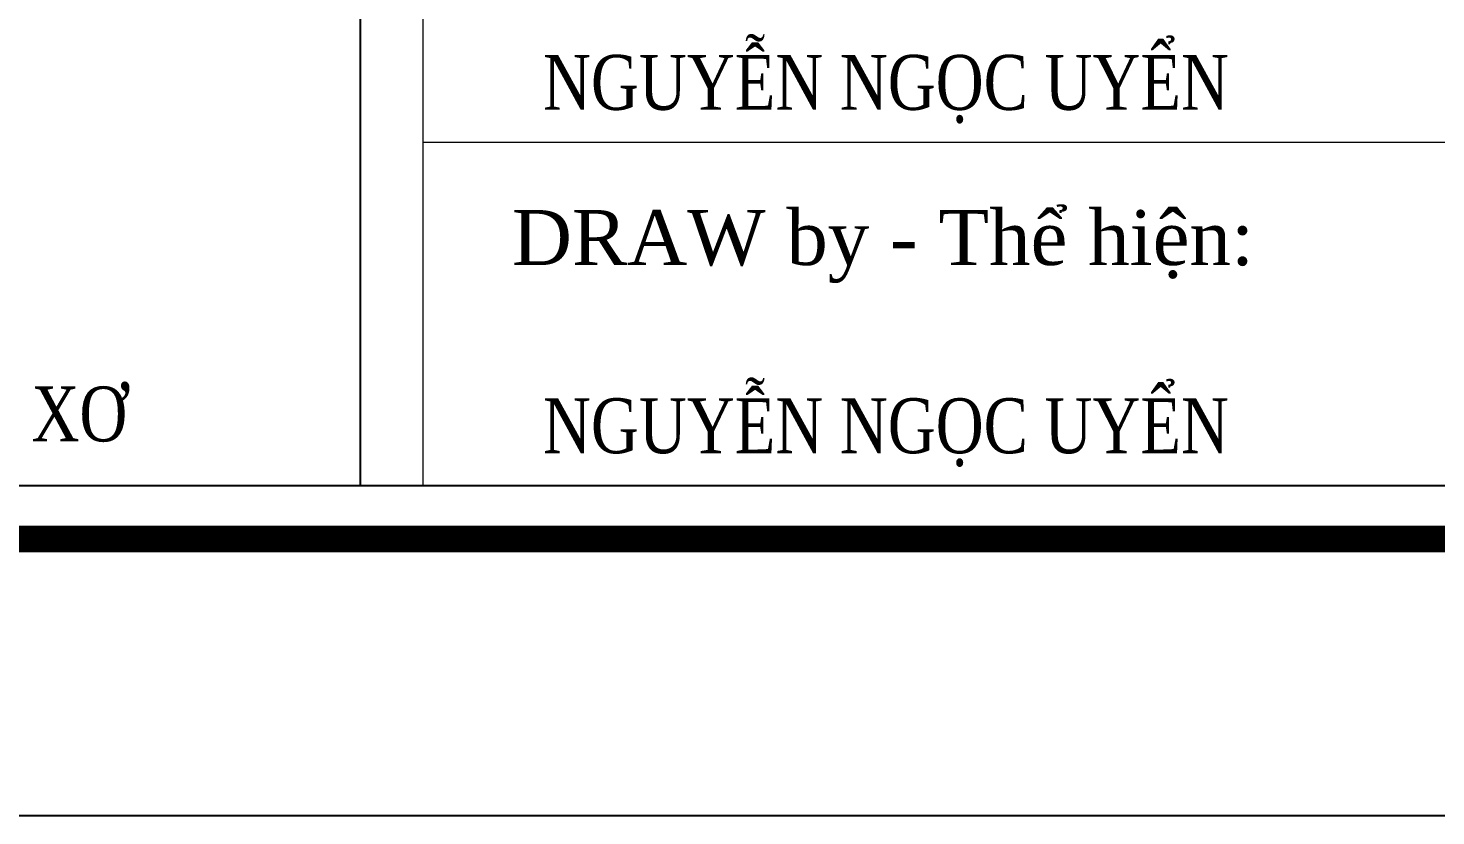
# Model space of a CAD drawing. Header units: inches. Extents: x 315041 to 662841, y -45540 to -35018.
# Drawn here: x 332186.45 to 332232.57, y -36581.13 to -36555.32 of the extents above; entities that cross this region are included whole.
import ezdxf

# ---------------------------------------------------------------- set-up
doc = ezdxf.new("R2010")
doc.units = ezdxf.units.IN
doc.header["$MEASUREMENT"] = 0
doc.layers.add('2', color=2, linetype='Continuous')
doc.layers.add('BAO KHUNG', color=31, linetype='Continuous')
doc.layers.add('Cover text', color=7, linetype='Continuous', true_color=0x52370f)
doc.layers.add('S-Hatch', color=8, linetype='Continuous', lineweight=9)
doc.styles.add('ST3', font='times.ttf', dxfattribs={"width": 0.8})

# ---------------------------------------------------------------- blocks, each defined once
blk = doc.blocks.new('A$C75D82031')
at = {"layer": '2', "color": 157, "linetype": 'Continuous'}
blk.add_lwpolyline([(0, 420), (594, 420), (594, 0), (0, 0)], close=True, dxfattribs=at)
at = {"layer": 'BAO KHUNG', "color": 167, "linetype": 'Continuous', "const_width": 0.871}
blk.add_lwpolyline([(10.588, 9.067), (583.412, 9.067), (583.412, 410.933), (10.588, 410.933)], close=True, dxfattribs=at)
at = {"layer": 'BAO KHUNG', "color": 7}
for points in [[(144.951, 55.81), (285.801, 55.81), (285.801, 10.81), (144.951, 10.81)], [(211.893, 55.81), (474.138, 55.81), (474.138, 10.81), (211.893, 10.81)]]:
    blk.add_lwpolyline(points, close=True, dxfattribs=at)
at = {"layer": 'S-Hatch'}
for p, q in [((213.954, 10.81), (213.954, 55.81)), ((285.801, 22.06), (213.954, 22.06))]:
    blk.add_line(p, q, dxfattribs=at)
at = {"layer": 'BAO KHUNG', "color": 7, "linetype": 'Continuous', "style": 'ST3'}
blk.add_text('DRAW by - Thể hiện:', height=1.8, dxfattribs=at).set_placement((216.863, 18.047))
at = {"layer": 'Cover text', "linetype": 'Continuous', "style": 'ST3', "width": 0.8}
for s, p in [('NGUYỄN NGỌC UYỂN', (217.877, 23.131)), ('TECHNICAL DESIGN DIRECTOR: VŨ ANH HẮC XƠ', (153.631, 12.268)), ('NGUYỄN NGỌC UYỂN', (217.877, 11.881))]:
    blk.add_text(s, height=1.8, dxfattribs=at).set_placement(p)

msp = doc.modelspace()

# ---------------------------------------------------------------- block references
at = {"color": 1}
msp.add_blockref('A$C75D82031', (331985.4423, -36581.1298), dxfattribs=at)

doc.saveas('drawing.dxf')
